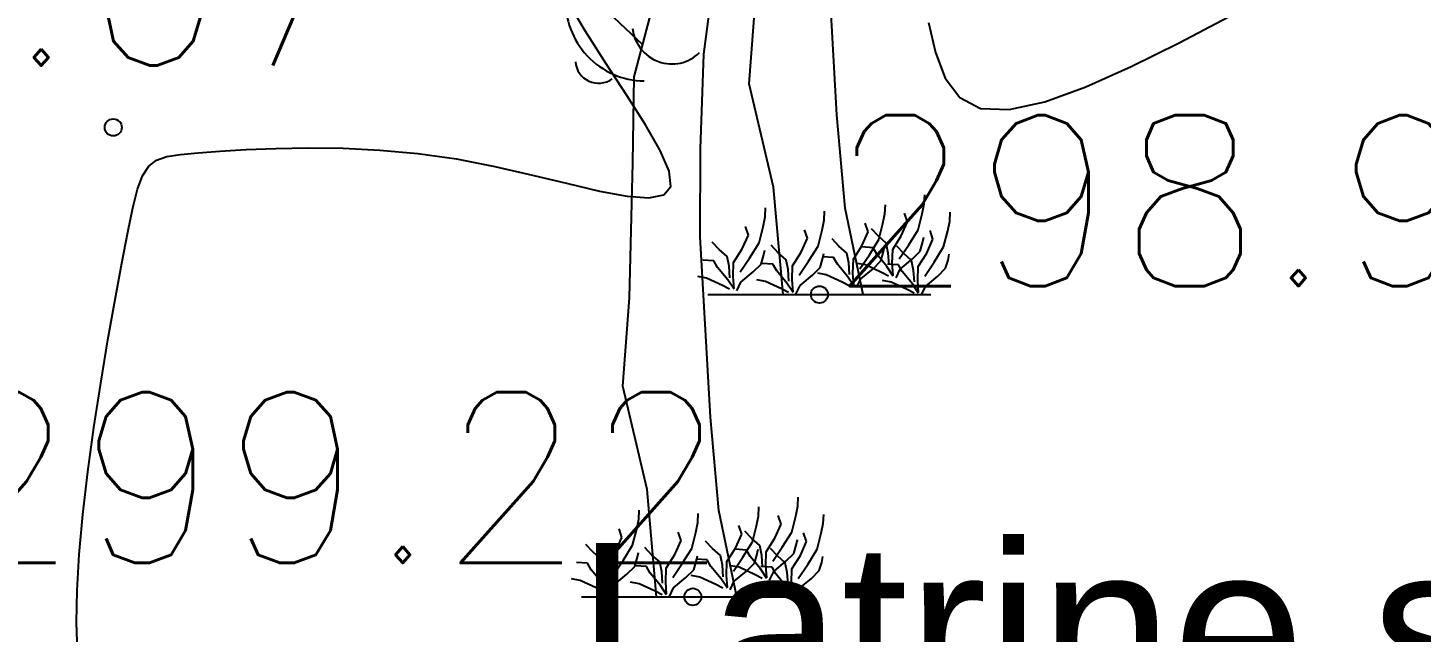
# Model space of a CAD drawing. Extents: x 524954 to 526204, y 9523489 to 9524010.
# Drawn here: x 525989.06 to 525997.23, y 9523779.3 to 9523782.84 of the extents above; entities that cross this region are included whole.
import ezdxf

# ---------------------------------------------------------------- set-up
doc = ezdxf.new("R2010")
doc.units = 0
doc.header["$PDMODE"] = 33
doc.header["$PDSIZE"] = 0.1
doc.linetypes.add('ACAD_ISO12W100', pattern=[21, 12, -3, 0, -3, 0, -3])
doc.linetypes.add('CACHE2', pattern=[4.7625, 3.175, -1.5875])
for name, color, linetype in [('Arbre', 34, 'ACAD_ISO12W100'), ('CN_01_00', 3, 'Continuous'), ('TopoAlt', 3, 'Continuous'), ('TOPOJIS', 7, 'Continuous'), ('Toponomie', 7, 'CACHE2')]:
    doc.layers.add(name, color=color, linetype=linetype)
doc.styles.add('Simplex 1.0', font='Simplex.shx', dxfattribs={"width": 0.99, "height": 1})
doc.styles.get("Standard").update_dxf_attribs({"font": 'arial.ttf'})

# ---------------------------------------------------------------- blocks, each defined once
blk = doc.blocks.new('TCPOINT M')
at = {"color": 0}
blk.add_point((0, 0), dxfattribs=at)
at = {"layer": 'TopoAlt', "style": 'Simplex 1.0', "width": 0.99}
blk.add_attdef('ALT', (0.15, 0.15), '', height=1, dxfattribs=at)
blk = doc.blocks.new('v088')
at = {"linetype": 'Continuous'}
for p, q in [((-0.2941, 3.234), (-0.6849, 3.6045)), ((-0.3436, 3.0457), (-0.2169, 3.5272)), ((0.064, 3.1786), (0.1177, 3.584)), ((0.0445, 2.6247), (0.064, 3.1786)), ((-0.3518, 2.5418), (-0.3436, 3.0457)), ((0.0429, 2.1085), (0.0445, 2.6247)), ((-0.3726, 1.7516), (-0.3518, 2.5418)), ((0.1022, 1.0525), (0.0429, 2.1085)), ((-0.4115, 1.2346), (-0.3726, 1.7516)), ((-0.2683, 0.6281), (-0.4115, 1.2346)), ((0.151, 0.5063), (0.1022, 1.0525)), ((-0.2127, 0), (-0.2683, 0.6281)), ((0.6155, 0.5313), (0.6179, 0.5842)), ((-0.3173, 0.4544), (-0.3149, 0.5073)), ((0.2565, 0), (0.151, 0.5063)), ((0.3847, 0.4736), (0.3871, 0.5265)), ((0.6034, 0.4736), (0.6155, 0.5313)), ((-0.3294, 0.3967), (-0.3173, 0.4544)), ((0.0168, 0.3774), (0.0288, 0.4351)), ((0.0288, 0.4351), (0.0313, 0.488)), ((0.2861, 0.3678), (0.2693, 0.4183)), ((0.3486, 0.3221), (0.3726, 0.4159)), ((0.3726, 0.4159), (0.3847, 0.4736)), ((0.4808, 0.3438), (0.5169, 0.4255)), ((0.5169, 0.4255), (0.5001, 0.476)), ((0.5794, 0.3798), (0.6034, 0.4736)), ((0.7525, 0.3726), (0.7645, 0.4303)), ((0.7645, 0.4303), (0.7669, 0.4832)), ((-0.452, 0.2669), (-0.4159, 0.3486)), ((-0.4159, 0.3486), (-0.4327, 0.3991)), ((-0.3534, 0.3029), (-0.3294, 0.3967)), ((-0.1058, 0.2476), (-0.0697, 0.3294)), ((-0.0697, 0.3294), (-0.0865, 0.3798)), ((-0.0072, 0.2837), (0.0168, 0.3774)), ((0.1154, 0.2837), (0.0745, 0.327)), ((0.25, 0.2861), (0.2861, 0.3678)), ((0.3462, 0.3414), (0.3053, 0.3847)), ((0.3919, 0.3005), (0.3462, 0.3414)), ((0.4303, 0.2645), (0.4808, 0.3438)), ((0.5241, 0.2909), (0.5794, 0.3798)), ((0.6058, 0.3029), (0.6131, 0.3366)), ((0.6659, 0.3246), (0.6491, 0.375)), ((0.7285, 0.2789), (0.7525, 0.3726)), ((-0.5866, 0.2645), (-0.6275, 0.3077)), ((-0.5409, 0.2236), (-0.5866, 0.2645)), ((-0.5025, 0.1875), (-0.452, 0.2669)), ((-0.4087, 0.214), (-0.3534, 0.3029)), ((-0.327, 0.226), (-0.3197, 0.2596)), ((-0.2404, 0.2452), (-0.2813, 0.2885)), ((-0.1947, 0.2043), (-0.2404, 0.2452)), ((-0.1563, 0.1683), (-0.1058, 0.2476)), ((-0.0625, 0.1947), (-0.0072, 0.2837)), ((0.1611, 0.2428), (0.1154, 0.2837)), ((0.1995, 0.2068), (0.25, 0.2861)), ((0.3149, 0.2741), (0.25, 0.2789)), ((0.2933, 0.2332), (0.3486, 0.3221)), ((0.3366, 0.2356), (0.3149, 0.2741)), ((0.3606, 0.1971), (0.375, 0.2452)), ((0.375, 0.2452), (0.3823, 0.2789)), ((0.4039, 0.2428), (0.3919, 0.3005)), ((0.4279, 0.1827), (0.4303, 0.2645)), ((0.4953, 0.2404), (0.4544, 0.2837)), ((0.4688, 0.2092), (0.5241, 0.2909)), ((0.5457, 0.2092), (0.5914, 0.2548)), ((0.5914, 0.2548), (0.6058, 0.3029)), ((0.6299, 0.2428), (0.6659, 0.3246)), ((0.6732, 0.1899), (0.7285, 0.2789)), ((-0.6179, 0.1971), (-0.6828, 0.2019)), ((-0.5962, 0.1587), (-0.6179, 0.1971)), ((-0.5289, 0.1659), (-0.5409, 0.2236)), ((-0.5241, 0.0986), (-0.5289, 0.1659)), ((-0.5049, 0.1058), (-0.5025, 0.1875)), ((-0.464, 0.1322), (-0.4087, 0.214)), ((-0.3871, 0.1322), (-0.3414, 0.1779)), ((-0.3414, 0.1779), (-0.327, 0.226)), ((-0.2717, 0.1779), (-0.3366, 0.1827)), ((-0.25, 0.1394), (-0.2717, 0.1779)), ((-0.1827, 0.1467), (-0.1947, 0.2043)), ((-0.1587, 0.0865), (-0.1563, 0.1683)), ((-0.1178, 0.113), (-0.0625, 0.1947)), ((0.0048, 0.1587), (0.0192, 0.2068)), ((0.0192, 0.2068), (0.0264, 0.2404)), ((0.0841, 0.2164), (0.0192, 0.2212)), ((0.1058, 0.1779), (0.0841, 0.2164)), ((0.1659, 0.1058), (0.1058, 0.1779)), ((0.1731, 0.1851), (0.1611, 0.2428)), ((0.1779, 0.1178), (0.1731, 0.1851)), ((0.1971, 0.125), (0.1995, 0.2068)), ((0.2717, 0.1731), (0.2212, 0.1827)), ((0.238, 0.1515), (0.2933, 0.2332)), ((0.3654, 0.1298), (0.2717, 0.1731)), ((0.3149, 0.1515), (0.3606, 0.1971)), ((0.3967, 0.1635), (0.3366, 0.2356)), ((0.4327, 0.1082), (0.3967, 0.1635)), ((0.464, 0.1731), (0.3991, 0.1779)), ((0.4087, 0.1755), (0.4039, 0.2428)), ((0.4327, 0.113), (0.4279, 0.1827)), ((0.4856, 0.1346), (0.464, 0.1731)), ((0.4736, 0.1491), (0.5457, 0.2092)), ((0.5409, 0.1995), (0.4953, 0.2404)), ((0.5529, 0.1418), (0.5409, 0.1995)), ((0.577, 0.0817), (0.5794, 0.1635)), ((0.5794, 0.1635), (0.6299, 0.2428)), ((0.6179, 0.1082), (0.6732, 0.1899)), ((0.7405, 0.1539), (0.7549, 0.2019)), ((0.7549, 0.2019), (0.7621, 0.2356)), ((-0.6611, 0.0962), (-0.7116, 0.1058)), ((-0.5674, 0.0529), (-0.6611, 0.0962)), ((-0.5361, 0.0865), (-0.5962, 0.1587)), ((-0.5001, 0.0313), (-0.5361, 0.0865)), ((-0.5001, 0.0361), (-0.5049, 0.1058)), ((-0.4592, 0.0721), (-0.3871, 0.1322)), ((-0.3149, 0.0769), (-0.3654, 0.0865)), ((-0.1899, 0.0673), (-0.25, 0.1394)), ((-0.1779, 0.0793), (-0.1827, 0.1467)), ((-0.1539, 0.0168), (-0.1587, 0.0865)), ((-0.113, 0.0529), (-0.0409, 0.113)), ((-0.0409, 0.113), (0.0048, 0.1587)), ((0.0409, 0.1154), (-0.0096, 0.125)), ((0.1346, 0.0721), (0.0409, 0.1154)), ((0.2019, 0.0505), (0.1659, 0.1058)), ((0.2019, 0.0553), (0.1971, 0.125)), ((0.2188, 0.0409), (0.2428, 0.0914)), ((0.2428, 0.0914), (0.3149, 0.1515)), ((0.4063, 0.1082), (0.3654, 0.1298)), ((0.4207, 0.0721), (0.3702, 0.0817)), ((0.4496, 0.0986), (0.4736, 0.1491)), ((0.5457, 0.0625), (0.4856, 0.1346)), ((0.5578, 0.0745), (0.5529, 0.1418)), ((0.5818, 0.012), (0.577, 0.0817)), ((0.6227, 0.0481), (0.6948, 0.1082)), ((0.6948, 0.1082), (0.7405, 0.1539)), ((-0.6539, 0), (0.6539, 0)), ((-0.5265, 0.0313), (-0.5674, 0.0529)), ((-0.4832, 0.0216), (-0.4592, 0.0721)), ((-0.2212, 0.0337), (-0.3149, 0.0769)), ((-0.1803, 0.012), (-0.2212, 0.0337)), ((-0.1539, 0.012), (-0.1899, 0.0673)), ((-0.137, 0.0024), (-0.113, 0.0529)), ((0.1755, 0.0505), (0.1346, 0.0721)), ((0.5145, 0.0288), (0.4207, 0.0721)), ((0.5554, 0.0072), (0.5145, 0.0288)), ((0.5818, 0.0072), (0.5457, 0.0625)), ((0.5986, -0.0024), (0.6227, 0.0481))]:
    blk.add_line(p, q, dxfattribs=at)
for centre, major_axis, start_param, end_param in [((-0.2796, 3.4886), (0.3298, 0.3298), 2.307735, 3.914618), ((-0.1231, 3.3539), (0.1641, 0.1641), 2.463212, 4.701636), ((-0.5529, 3.1452), (0.0964, 0.0964), 2.435534, 4.557933)]:
    blk.add_ellipse(centre, major_axis=major_axis, ratio=1, start_param=start_param, end_param=end_param, dxfattribs=at)

msp = doc.modelspace()

# ---------------------------------------------------------------- linework, layer by layer
at = {"layer": 'CN_01_00', "elevation": 299, "flags": 128}
for points in [[(525989.3505, 9523779.19), (525989.3459, 9523779.3572), (525989.3487, 9523779.545), (525989.3604, 9523779.7556), (525989.3819, 9523779.9894), (525989.4117, 9523780.24), (525989.4476, 9523780.4994), (525989.4877, 9523780.7593), (525989.5296, 9523781.0118), (525989.5715, 9523781.2486), (525989.611, 9523781.4617), (525989.6462, 9523781.6429), (525989.6759, 9523781.7864), (525989.7033, 9523781.8952), (525989.7327, 9523781.9743), (525989.7684, 9523782.0291), (525989.8144, 9523782.0647), (525989.8752, 9523782.0863), (525989.9548, 9523782.0991), (525990.0576, 9523782.1083), (525990.1865, 9523782.1179), (525990.3394, 9523782.1272), (525990.513, 9523782.1344), (525990.7038, 9523782.1375), (525990.9085, 9523782.1347), (525991.1238, 9523782.1242), (525991.3462, 9523782.104), (525991.5724, 9523782.0723), (525991.7985, 9523782.0287), (525992.0183, 9523781.9783), (525992.2251, 9523781.928), (525992.4121, 9523781.8845), (525992.5727, 9523781.8543), (525992.7002, 9523781.8443), (525992.7877, 9523781.8612), (525992.8287, 9523781.9116), (525992.8191, 9523782), (525992.7664, 9523782.1224), (525992.6807, 9523782.2722), (525992.5722, 9523782.4432), (525992.4511, 9523782.6288), (525992.3276, 9523782.8228), (525992.2119, 9523783.0188)], [(525994.3393, 9523782.8721), (525994.3805, 9523782.6961), (525994.4382, 9523782.5453), (525994.5229, 9523782.4319), (525994.6454, 9523782.368), (525994.8132, 9523782.3619), (525995.0214, 9523782.4073), (525995.2621, 9523782.4944), (525995.5273, 9523782.613), (525995.809, 9523782.7534), (525996.0993, 9523782.9054)]]:
    msp.add_lwpolyline(points, dxfattribs=at)

# ---------------------------------------------------------------- block references
at = {"layer": 'Arbre'}
for p in [(525993.7, 9523781.278), (525992.959, 9523779.507)]:
    msp.add_blockref('v088', p, dxfattribs=at)
at = {"layer": 'TOPOJIS'}
ref = msp.add_blockref('TCPOINT M', (525986.3305, 9523782.5694, 299.67), dxfattribs=at)
ref.add_attrib('ALT', '299.67', (525986.3805, 9523782.6194, 299.67), dxfattribs={"layer": 'TopoAlt', "height": 1, "style": 'Simplex 1.0', "width": 0.99})
for p in [(525989.5609, 9523782.257, 299.05), (525992.959, 9523779.507, 298.22)]:
    msp.add_blockref('TCPOINT M', p, dxfattribs=at)
ref = msp.add_blockref('TCPOINT M', (525993.7005, 9523781.278, 298.97), dxfattribs=at)
ref.add_attrib('ALT', '298.97', (525993.7505, 9523781.328, 298.97), dxfattribs={"layer": 'TopoAlt', "height": 1, "style": 'Simplex 1.0', "width": 0.99})
ref = msp.add_blockref('TCPOINT M', (525988.45, 9523779.656, 299.22), dxfattribs=at)
ref.add_attrib('ALT', '299.22', (525988.5, 9523779.706, 299.22), dxfattribs={"layer": 'TopoAlt', "height": 1, "style": 'Simplex 1.0', "width": 0.99})

# ---------------------------------------------------------------- texts
at = {"layer": 'Toponomie', "insert": (525974.1934, 9523779.8227), "char_height": 1, "width": 42.682977, "attachment_point": 1}
msp.add_mtext('\\pi18.083;Latrine sur\\P\\pi16.574;Fosse Septique', dxfattribs=at)

doc.saveas('drawing.dxf')
